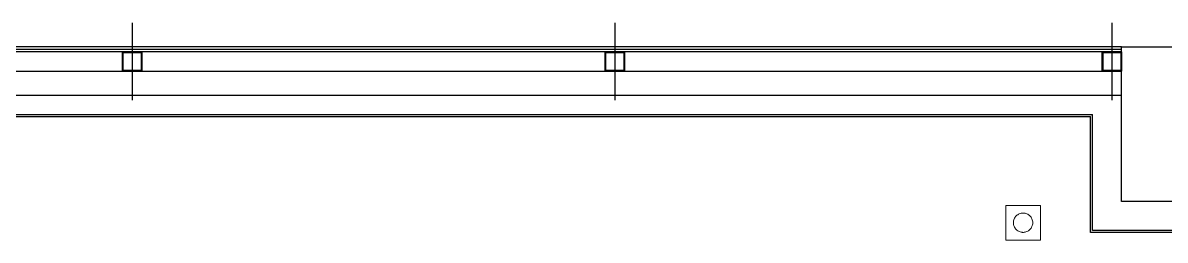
# Model space of a CAD drawing. Header units: millimetres. Extents: x 8456 to 190005487, y 619 to 455456909.
# Drawn here: x 210741 to 211652, y 158300 to 158473 of the extents above; entities that cross this region are included whole.
import ezdxf

# ---------------------------------------------------------------- set-up
doc = ezdxf.new("R2010")
doc.units = ezdxf.units.MM
doc.header["$LTSCALE"] = 400
doc.header["$MEASUREMENT"] = 0
doc.linetypes.add('CEN', pattern=[62, 60, -1, 0, -1])
doc.linetypes.add('지하2층평면도$0$XR-평면도$0$HID', pattern=[2, 1.1, -0.9])
doc.layers.get('0').update_dxf_attribs({"linetype": 'CONTINUOUS'})
for name, color, linetype in [('CEN', 1, 'CEN'), ('COL', 2, 'CONTINUOUS'), ('FIN', 5, 'CONTINUOUS'), ('WAL', 3, 'CONTINUOUS'), ('석고보드', 4, 'CONTINUOUS'), ('저온단열', 160, 'CONTINUOUS'), ('판넬', 4, 'CONTINUOUS')]:
    doc.layers.add(name, color=color, linetype=linetype)
doc.layers.add('지하2층평면도$0$0FURN1', color=8, linetype='지하2층평면도$0$XR-평면도$0$HID', lineweight=18)

# ---------------------------------------------------------------- blocks, each defined once
blk = doc.blocks.new('A$C2DB436D3')
at = {"layer": 'CEN', "color": 8, "elevation": 2515.7}
for points in [[(27498, 21047.1), (27498, 20959.1)], [(28048, 21047.1), (28048, 20959.1)], [(28614.5, 21047.1), (28614.5, 20959.1)]]:
    blk.add_lwpolyline(points, dxfattribs=at)
at = {"layer": 'COL', "color": 8}
for p, q in [((28625.5, 21019.6, 2515.7), (28801.5, 21019.6, 2515.7)), ((28625.5, 20843.6, 2515.7), (28625.5, 21019.6, 2515.7)), ((28801.5, 20843.6, 2515.7), (28625.5, 20843.6, 2515.7))]:
    blk.add_line(p, q, dxfattribs=at)
at = {"layer": 'FIN', "color": 8}
blk.add_line((28625.5, 21014.1, 2515.7), (26959, 21014.1, 2515.7), dxfattribs=at)
at = {"layer": 'WAL', "color": 8, "elevation": 2515.7}
for points in [[(27487, 21014.1), (27509, 21014.1), (27509, 20992.1), (27487, 20992.1)], [(27487.9, 21013.2), (27508.2, 21013.2), (27508.2, 20992.9), (27487.9, 20992.9)], [(28037, 21014.1), (28059, 21014.1), (28059, 20992.1), (28037, 20992.1)], [(28037.9, 21013.2), (28058.2, 21013.2), (28058.2, 20992.9), (28037.9, 20992.9)], [(28603.5, 21014.1), (28625.5, 21014.1), (28625.5, 20992.1), (28603.5, 20992.1)], [(28604.4, 21013.2), (28624.7, 21013.2), (28624.7, 20992.9), (28604.4, 20992.9)]]:
    blk.add_lwpolyline(points, close=True, dxfattribs=at)
at = {"layer": '석고보드', "color": 8}
for p, q in [((28625.5, 21016.8, 2515.7), (26961.8, 21016.8, 2515.7)), ((28625.5, 21019.6, 2515.7), (26964.5, 21019.6, 2515.7)), ((26812.7, 20940.4, 2515.7), (28590.3, 20940.4, 2515.7)), ((28590.3, 20808.4, 2515.7), (28590.3, 20940.4, 2515.7)), ((28836.7, 20808.4, 2515.7), (28590.3, 20808.4, 2515.7))]:
    blk.add_line(p, q, dxfattribs=at)
at = {"layer": '저온단열', "color": 8}
for p, q in [((26814.9, 20942.6, 2515.7), (28592.5, 20942.6, 2515.7)), ((28592.5, 20810.6, 2515.7), (28592.5, 20942.6, 2515.7)), ((28834.5, 20810.6, 2515.7), (28592.5, 20810.6, 2515.7))]:
    blk.add_line(p, q, dxfattribs=at)
at = {"layer": '지하2층평면도$0$0FURN1', "color": 8}
for p, q in [((28493.5, 20839.2, 2515.7), (28533.1, 20839.2, 2515.7)), ((28493.5, 20799.6, 2515.7), (28493.5, 20839.2, 2515.7)), ((28533.1, 20839.2, 2515.7), (28533.1, 20799.6, 2515.7)), ((28533.1, 20799.6, 2515.7), (28493.5, 20799.6, 2515.7))]:
    blk.add_line(p, q, dxfattribs=at)
blk.add_circle((28513.3, 20819.4, 2515.7), 11, dxfattribs=at)
at = {"layer": '판넬', "color": 8}
for p, q in [((26937, 20992.1, 2515.7), (28625.5, 20992.1, 2515.7)), ((26909.5, 20964.6, 2515.7), (28625.5, 20964.6, 2515.7))]:
    blk.add_line(p, q, dxfattribs=at)

msp = doc.modelspace()

# ---------------------------------------------------------------- block references
at = {"xscale": 0.7, "yscale": 0.7, "zscale": 0.7}
msp.add_blockref('A$C2DB436D3', (191579.09, 143740.16, -160.09), dxfattribs=at)

doc.saveas('drawing.dxf')
